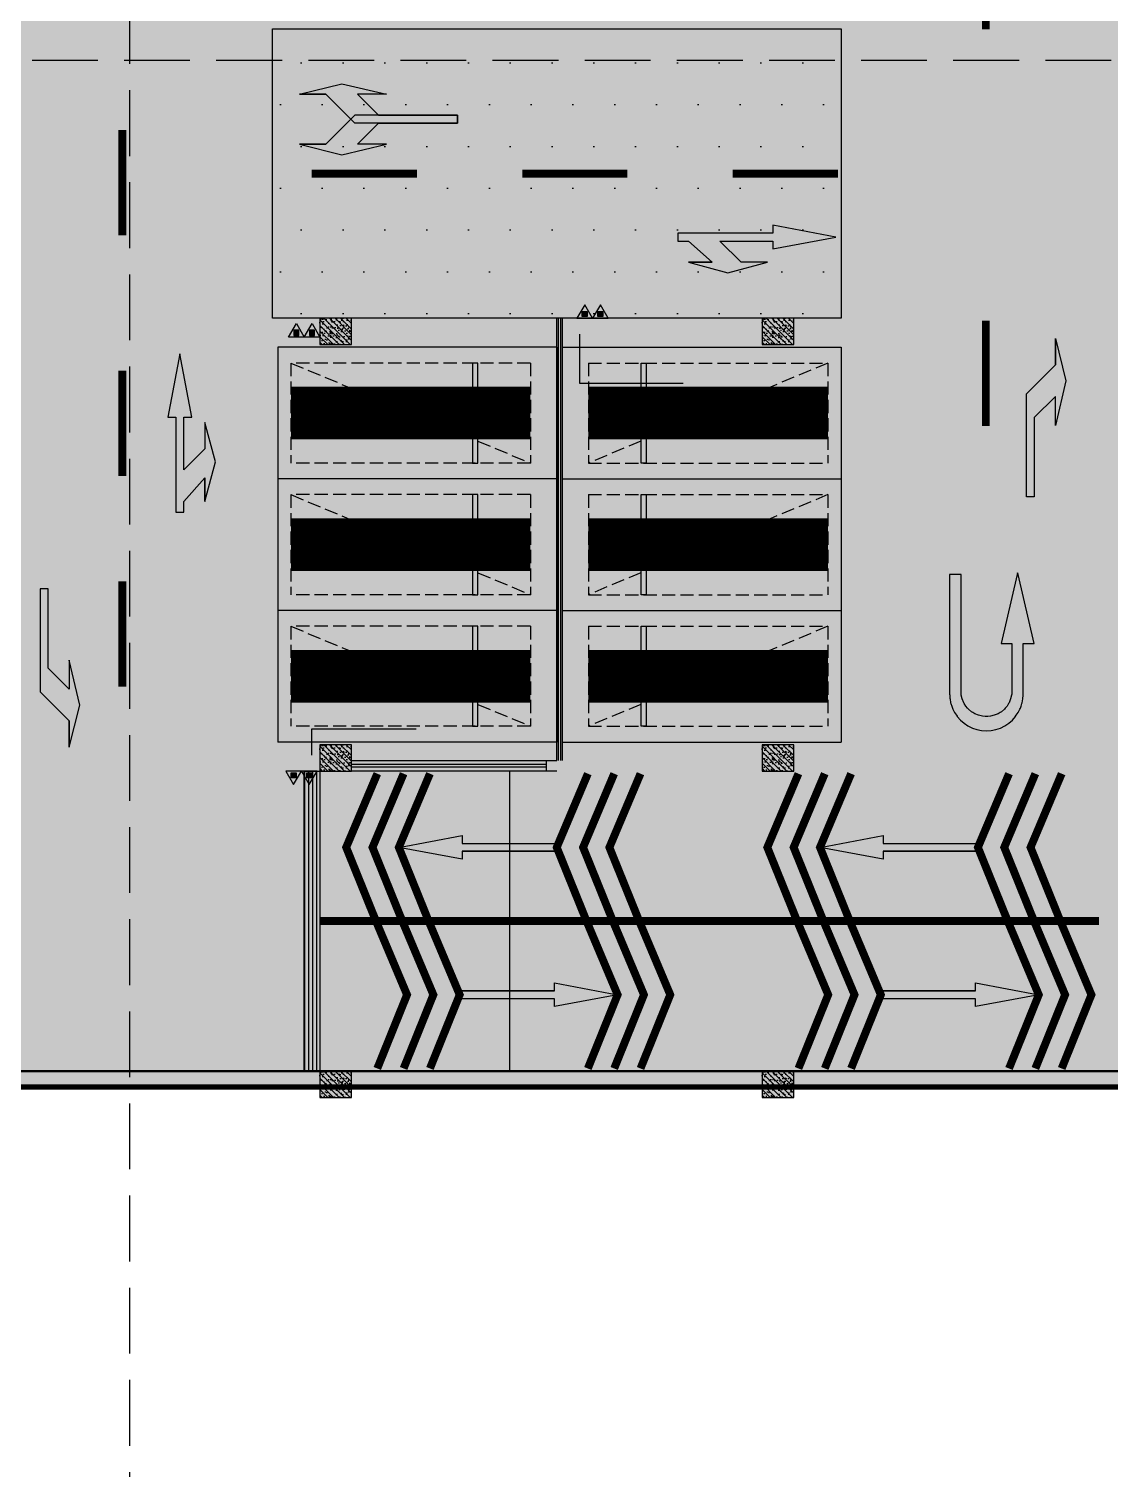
# Model space of a CAD drawing. Extents: x -1338203 to 1886333, y -530034 to 1031844.
# Drawn here: x 718328 to 738869, y 74383 to 101746 of the extents above; entities that cross this region are included whole.
import ezdxf

# ---------------------------------------------------------------- set-up
doc = ezdxf.new("R2010")
doc.units = 0
doc.header["$LTSCALE"] = 1000
doc.header["$MEASUREMENT"] = 0
doc.linetypes.add('$2$DASH', pattern=[0.35, 0.25, -0.1])
doc.linetypes.add('A-001-平面B2$0$__DASH', pattern=[0.35, 0.25, -0.1])
for name, color, linetype in [('$0$DIM_SYMB', 3, 'Continuous'), ('A-001-平面参照B1$0$0A-ELEV-PATT', 8, 'Continuous'), ('A-001-平面参照B1$0$A-001-平面参照B1$0$0A-E-STRS-RAIL', 163, 'Continuous'), ('A-001-平面参照B1$0$A-001-平面参照B1$0$0A-SC-CLNG', 134, 'Continuous'), ('A-001-平面参照B1$0$AUDIT_D_220531184525-2', 40, 'Continuous'), ('A-001-平面参照B1$0$AUDIT_D_230220110243-2', 52, 'Continuous'), ('A-FIRE', 7, 'Continuous'), ('p-a-regular', 5, 'Continuous'), ('S001地下一墙柱$0$S001地下一墙柱$0$0S-CC-LINE', 52, 'Continuous'), ('S001地下一墙柱$0$S001地下一墙柱$0$0S-CW-HATCH', 251, 'Continuous'), ('S001地下一墙柱$0$S001地下一墙柱$0$0S-CW-HATCH-UP', 251, 'Continuous'), ('中心线', 42, 'Continuous'), ('地面指向箭头', 7, 'Continuous'), ('坡道线', 7, 'Continuous'), ('负一层消火栓$0$0P-DIM-FH', 3, 'Continuous'), ('负一层消火栓$0$0P-EQUIP-FH', 7, 'Continuous')]:
    doc.layers.add(name, color=color, linetype=linetype)
doc.layers.add('A-001-平面参照B1$0$A-001-平面参照B1$0$AAD-A-PROOF', color=30, linetype='Continuous', plot=False)
doc.layers.add('AAD-A-PROOF', color=30, linetype='Continuous', plot=False)
doc.layers.add('p-a-regular-narrow', color=7, linetype='Continuous', true_color=0x9600ff)
doc.layers.add('p-h-walkable', color=7, linetype='Continuous', lineweight=70, true_color=0xf0f0f0)
doc.layers.add('S001地下一墙柱$0$S001地下一墙柱$0$0S-CW-LINE', color=7, linetype='Continuous', lineweight=50)

# ---------------------------------------------------------------- blocks, each defined once
blk = doc.blocks.new('A-001-平面参照B1')
at = {"layer": 'A-001-平面参照B1$0$0A-ELEV-PATT'}
h = blk.add_hatch(dxfattribs=at)
h.set_pattern_fill('DOTS', color=256, scale=500)
h.set_pattern_definition([(0, (-766365.4, -306889.1), (396.875, 793.75), [0, -793.75])])
h.paths.add_polyline_path([(-43409, -205143), (-32609, -205143), (-32609, -210643), (-43409, -210643)])
h.paths.add_polyline_path([(-27109, -205143), (-16309, -205143), (-16309, -210643), (-27109, -210643)])
at = {"layer": 'A-001-平面参照B1$0$A-001-平面参照B1$0$0A-SC-CLNG', "ltscale": 0.002}
h = blk.add_hatch(dxfattribs=at)
h.set_pattern_fill('LINE', color=256, scale=80, angle=90)
h.set_pattern_definition([(90, (-783815.37, -306889.07), (-76.2, 4e-14), [])])
h.paths.add_polyline_path([(-42809, -219243), (-42509, -219243), (-42509, -224943), (-42809, -224943)])
at = {"layer": 'A-001-平面参照B1$0$A-001-平面参照B1$0$0A-E-STRS-RAIL'}
for points in [[(-37979, -219043), (-37979, -210643)], [(-37939, -210643), (-37939, -219043)], [(-38209, -219173), (-41909, -219173), (-41909, -219113), (-38209, -219113)]]:
    blk.add_lwpolyline(points, dxfattribs=at)
at = {"layer": 'A-001-平面参照B1$0$A-001-平面参照B1$0$0A-SC-CLNG', "ltscale": 0.002}
blk.add_lwpolyline([(-42809, -219243), (-42509, -219243), (-42509, -224943), (-42809, -224943)], close=True, dxfattribs=at)
at = {"layer": 'A-001-平面参照B1$0$A-001-平面参照B1$0$AAD-A-PROOF', "ltscale": 0.002}
blk.add_lwpolyline([(-38209, -219043), (-38209, -219243)], dxfattribs=at)
at = {"layer": 'A-001-平面参照B1$0$AUDIT_D_220531184525-2'}
blk.add_lwpolyline([(-43409, -205143), (-32609, -205143), (-32609, -210643), (-43409, -210643)], close=True, dxfattribs=at)
for points in [[(-42509, -219243), (-42509, -224943)], [(-38909, -219243), (-38909, -224943)]]:
    blk.add_lwpolyline(points, dxfattribs=at)
at = {"layer": 'A-001-平面参照B1$0$AUDIT_D_230220110243-2'}
for points in [[(-38009, -219243), (-41909, -219243), (-41909, -219043), (-38009, -219043), (-38009, -210643)], [(-37909, -210643), (-37909, -219043)]]:
    blk.add_lwpolyline(points, dxfattribs=at)
blk = doc.blocks.new('负一层消火栓$0$$TwtSys$00000546')
h = blk.add_hatch()
h.set_pattern_fill('ANSI31', color=256, scale=200, style=0)
h.set_pattern_definition([(45, (-38543.802, -6670.83), (-17.67767, 17.67767), [])])
h.paths.add_polyline_path([(-65, 174), (65, 174), (65, 44), (-65, 44)])
for points in [[(0, 344), (-198, 0), (198, 0)], [(-65, 174), (65, 174), (65, 44), (-65, 44)]]:
    blk.add_lwpolyline(points, close=True)
blk = doc.blocks.new('负一层消火栓')
at = {"layer": '负一层消火栓$0$0P-DIM-FH'}
for p, q in [((-37580, -210943, 800), (-37580, -211878, 800)), ((-37580, -211878, 800), (-35606, -211878, 800)), ((-42659, -218943), (-42659, -218444)), ((-42659, -218444), (-40679, -218444))]:
    blk.add_line(p, q, dxfattribs=at)
at = {"layer": '负一层消火栓$0$0P-EQUIP-FH', "yscale": 0.75, "zscale": 0.75}
for p, xscale in [((-37479, -210643, 800), 0.75), ((-37181, -210643, 800), 0.75), ((-42955, -211002), -0.75), ((-42658, -211002), -0.75)]:
    blk.add_blockref('负一层消火栓$0$$TwtSys$00000546', p, dxfattribs=dict(at, xscale=xscale))
at = {"layer": '负一层消火栓$0$0P-EQUIP-FH', "xscale": 0.7499999999999999, "yscale": 0.7499999999999999, "zscale": 0.7499999999999999, "rotation": 180}
for p in [(-43008, -219243, 800), (-43008, -219243, 800), (-42710, -219243, 800), (-42710, -219243, 800)]:
    blk.add_blockref('负一层消火栓$0$$TwtSys$00000546', p, dxfattribs=at)
blk = doc.blocks.new('剖面位置')
at = {"layer": '$0$DIM_SYMB', "linetype": '$2$DASH', "ltscale": 5}
for points in [[(-23908, 5282), (-23908, -83810), (-46125, -83810), (-46125, -260656)], [(-23908, 5282), (-23908, -83810), (-46125, -83810), (-46125, -260656)], [(-151227, -205737), (127993, -205737)], [(-151227, -205737), (127993, -205737)]]:
    blk.add_lwpolyline(points, dxfattribs=at)
blk = doc.blocks.new('左转加右转')
at = {"layer": '地面指向箭头'}
for points in [[(3220885, 2465747), (3221085, 2466547), (3221085, 2466047), (3221635, 2465497), (3221635, 2463547), (3221485, 2463547), (3221485, 2465047), (3221085, 2465447), (3221085, 2464897)], [(3222235, 2465747), (3222035, 2466547), (3222035, 2466047), (3221485, 2465497), (3221485, 2463547), (3221635, 2463547), (3221635, 2465047), (3222035, 2465447), (3222035, 2464897)]]:
    blk.add_hatch(color=251, dxfattribs=at).paths.add_polyline_path(points)
at = {"layer": '地面指向箭头', "color": 251}
for points in [[(3221085, 2466547), (3220885, 2465747), (3221085, 2464897), (3221085, 2465447), (3221485, 2465047), (3221485, 2463547), (3221635, 2463547), (3221635, 2465497), (3221085, 2466047), (3221085, 2466547), (3221085, 2466047)], [(3222035, 2466547), (3222235, 2465747), (3222035, 2464897), (3222035, 2465447), (3221635, 2465047), (3221635, 2463547), (3221485, 2463547), (3221485, 2465497), (3222035, 2466047), (3222035, 2466547), (3222035, 2466047)]]:
    blk.add_lwpolyline(points, dxfattribs=at)
blk = doc.blocks.new('左转或右转')
at = {"layer": '地面指向箭头'}
blk.add_hatch(color=251, dxfattribs=at).paths.add_polyline_path([(3221046, 2451667), (3221247, 2450864), (3221247, 2451366), (3221799, 2451918), (3221799, 2453874), (3221648, 2453874), (3221648, 2452369), (3221247, 2451968), (3221247, 2452519)])
at = {"layer": '地面指向箭头', "color": 251}
blk.add_lwpolyline([(3221247, 2450864), (3221046, 2451667), (3221247, 2452519), (3221247, 2451968), (3221648, 2452369), (3221648, 2453874), (3221799, 2453874), (3221799, 2451918), (3221247, 2451366), (3221247, 2450864), (3221247, 2451366)], dxfattribs=at)
blk = doc.blocks.new('直行右转或左转')
at = {"layer": '地面指向箭头'}
blk.add_hatch(color=251, dxfattribs=at).paths.add_polyline_path([(3219528, 2452519), (3218327, 2452294), (3218327, 2452444), (3217325, 2452444), (3217726, 2452044), (3218227, 2452044), (3217476, 2451843), (3216725, 2452044), (3217175, 2452044), (3216725, 2452444), (3216524, 2452444), (3216524, 2452594), (3218327, 2452594), (3218327, 2452745)])
at = {"layer": '地面指向箭头', "color": 251}
blk.add_lwpolyline([(3216725, 2452044), (3217175, 2452044), (3216725, 2452044), (3217476, 2451843), (3218227, 2452044), (3217726, 2452044), (3217325, 2452444), (3218327, 2452444), (3218327, 2452294), (3219528, 2452519), (3218327, 2452745), (3218327, 2452594), (3216524, 2452594), (3216524, 2452444), (3216725, 2452444), (3217175, 2452044)], dxfattribs=at)
blk = doc.blocks.new('JTDT')
at = {"layer": 'A-FIRE'}
h = blk.add_hatch(color=251, dxfattribs=at)
h.dxf.hatch_style = 1
h.paths.add_polyline_path([(189165, 82916), (189162, 82988), (189159, 82988), (189147, 83060), (189144, 83075), (189126, 83123), (189114, 83162), (189105, 83180), (189081, 83230), (189072, 83245), (189057, 83269), (189036, 83299), (189024, 83317), (189021, 83320), (189021, 83323), (188961, 83389), (188893, 83449), (188818, 83500), (188734, 83542), (188650, 83571), (188561, 83586), (188468, 83592), (188378, 83586), (188288, 83571), (188202, 83542), (188118, 83500), (188043, 83449), (187974, 83389), (187915, 83323), (187915, 83320), (187912, 83317), (187900, 83299), (187882, 83269), (187864, 83245), (187858, 83230), (187831, 83180), (187822, 83162), (187810, 83123), (187795, 83075), (187789, 83060), (187777, 82988), (187771, 82916), (187771, 82895), (187771, 82839), (187771, 81938), (187559, 81938), (187559, 81935), (187867, 80625), (187876, 80592), (187882, 80625), (188190, 81935), (187983, 81935), (187983, 81938), (187983, 82839), (187986, 82895), (187989, 82916), (188007, 82988), (188037, 83060), (188046, 83075), (188076, 83123), (188109, 83162), (188124, 83180), (188184, 83230), (188205, 83245), (188247, 83269), (188318, 83299), (188390, 83317), (188441, 83320), (188468, 83323), (188492, 83320), (188543, 83317), (188615, 83299), (188686, 83269), (188728, 83245), (188749, 83230), (188809, 83180), (188824, 83162), (188857, 83123), (188887, 83075), (188896, 83060), (188926, 82988), (188944, 82916), (188947, 82895), (188949, 82839), (188949, 80625), (189168, 80625), (189168, 82839), (189168, 82895)])
at = {"layer": '地面指向箭头', "color": 251, "linetype": 'Continuous'}
blk.add_lwpolyline([(189165, 82916), (189162, 82988), (189159, 82988), (189147, 83060), (189144, 83075), (189126, 83123), (189114, 83162), (189105, 83180), (189081, 83230), (189072, 83245), (189057, 83269), (189036, 83299), (189024, 83317), (189021, 83320), (189021, 83323), (188961, 83389), (188893, 83449), (188818, 83500), (188734, 83542), (188650, 83571), (188561, 83586), (188468, 83592), (188378, 83586), (188288, 83571), (188202, 83542), (188118, 83500), (188043, 83449), (187974, 83389), (187915, 83323), (187915, 83320), (187912, 83317), (187900, 83299), (187882, 83269), (187864, 83245), (187858, 83230), (187831, 83180), (187822, 83162), (187810, 83123), (187795, 83075), (187789, 83060), (187777, 82988), (187771, 82916), (187771, 82895), (187771, 82839), (187771, 81938), (187559, 81938), (187559, 81935), (187867, 80625), (187876, 80592), (187882, 80625), (188190, 81935), (187983, 81935), (187983, 81938), (187983, 82839), (187986, 82895), (187989, 82916), (188007, 82988), (188037, 83060), (188046, 83075), (188076, 83123), (188109, 83162), (188124, 83180), (188184, 83230), (188205, 83245), (188247, 83269), (188318, 83299), (188390, 83317), (188441, 83320), (188468, 83323), (188492, 83320), (188543, 83317), (188615, 83299), (188686, 83269), (188728, 83245), (188749, 83230), (188809, 83180), (188824, 83162), (188857, 83123), (188887, 83075), (188896, 83060), (188926, 82988), (188944, 82916), (188947, 82895), (188949, 82839), (188949, 80625), (189168, 80625), (189168, 82839), (189168, 82895), (189165, 82916)], dxfattribs=at)
blk = doc.blocks.new('直行')
at = {"layer": '地面指向箭头'}
blk.add_hatch(color=251, dxfattribs=at).paths.add_polyline_path([(-29241, 4059962), (-29466, 4058762), (-29316, 4058762), (-29316, 4056961), (-29166, 4056961), (-29166, 4058762), (-29016, 4058762)])
at = {"layer": '地面指向箭头', "color": 251}
blk.add_lwpolyline([(-29316, 4058762), (-29316, 4056961), (-29316, 4058762), (-29316, 4058762), (-29466, 4058762), (-29241, 4059962), (-29016, 4058762), (-29166, 4058762), (-29166, 4056961), (-29316, 4056961), (-29316, 4056961)], dxfattribs=at)
blk = doc.blocks.new('A$C9cb663f1')
at = {"layer": '中心线', "color": 251, "const_width": 150}
for points in [[(323860, -258026), (323860, -260026)], [(307460, -261938), (307460, -263938)], [(311053, -262766), (313053, -262766)], [(315053, -262766), (317053, -262766)], [(319053, -262766), (321053, -262766)], [(323860, -265562), (323860, -267562)], [(307460, -266511), (307460, -268511)], [(307460, -270511), (307460, -272511)]]:
    blk.add_lwpolyline(points, dxfattribs=at)
at = {"layer": '坡道线', "color": 251, "const_width": 150}
for points in [[(312276, -276966), (311710, -275566), (312301, -274166)], [(312776, -276966), (312210, -275566), (312801, -274166)], [(313276, -276966), (312710, -275566), (313301, -274166)], [(316276, -276966), (315710, -275566), (316301, -274166)], [(316776, -276966), (316210, -275566), (316801, -274166)], [(317276, -276966), (316710, -275566), (317301, -274166)], [(320276, -276966), (319710, -275566), (320301, -274166)], [(320776, -276966), (320210, -275566), (320801, -274166)], [(321276, -276966), (320710, -275566), (321301, -274166)], [(324276, -276966), (323710, -275566), (324301, -274166)], [(324776, -276966), (324210, -275566), (324801, -274166)], [(325276, -276966), (324710, -275566), (325301, -274166)], [(312301, -279766), (312866, -278366), (312276, -276966)], [(312801, -279766), (313366, -278366), (312776, -276966)], [(313301, -279766), (313866, -278366), (313276, -276966)], [(316301, -279766), (316866, -278366), (316276, -276966)], [(316801, -279766), (317366, -278366), (316776, -276966)], [(317301, -279766), (317866, -278366), (317276, -276966)], [(320301, -279766), (320866, -278366), (320276, -276966)], [(320801, -279766), (321366, -278366), (320776, -276966)], [(321301, -279766), (321866, -278366), (321276, -276966)], [(324301, -279766), (324866, -278366), (324276, -276966)], [(324801, -279766), (325366, -278366), (324776, -276966)], [(325301, -279766), (325866, -278366), (325276, -276966)]]:
    blk.add_lwpolyline(points, dxfattribs=at)
at = {"layer": '坡道线', "color": 251, "ltscale": 0.002, "const_width": 150}
blk.add_lwpolyline([(311210, -276966), (326010, -276966)], dxfattribs=at)
at = {"layer": '地面指向箭头', "color": 251, "linetype": 'Continuous', "xscale": -1.000000000000004, "rotation": 90}
blk.add_blockref('左转加右转', (2777372, 2959826), dxfattribs=at)
at = {"layer": '地面指向箭头', "color": 251, "linetype": 'Continuous'}
blk.add_blockref('直行右转或左转', (-2898515, -2716492), dxfattribs=at)
for name, p, rotation in [('左转或右转', (3546429, 2184967), 180), ('直行右转或左转', (2761070, -3485720), 90)]:
    blk.add_blockref(name, p, dxfattribs=dict(at, rotation=rotation))
at = {"layer": '地面指向箭头', "color": 251}
for name, p, rotation in [('JTDT', (512339, -189758), 180), ('直行', (4372673, -246325), 90), ('直行', (4380673, -246325), 90), ('直行', (-3743096, -307607), 270), ('直行', (-3735096, -307607), 270)]:
    blk.add_blockref(name, p, dxfattribs=dict(at, rotation=rotation))
at = {"layer": '地面指向箭头', "color": 251, "linetype": 'Continuous', "xscale": -1}
blk.add_blockref('左转或右转', (3527698, -2724529), dxfattribs=at)

msp = doc.modelspace()

# ---------------------------------------------------------------- hatches: boundary and pattern name
at = {"layer": 'p-h-walkable', "ltscale": 0.002}
h = msp.add_hatch(color=256, dxfattribs=at)
h.dxf.hatch_style = 1
h.paths.add_polyline_path([(633826.6, 244460.7), (640276.6, 244575.6), (640576.6, 234544.8), (645576.7, 234544.6), (645576.7, 209278.9), (732355.9, 209029), (732355.1, 235229.9), (738506.7, 235229.9), (738506.6, 268838.9), (732734.3, 268838.9), (732734.3, 272898.9), (711963.1, 272898.9), (711963.1, 278984.7), (717256.7, 278984.7), (717256.7, 284049), (733571.6, 284135.6), (733996.6, 290449.1), (739216.6, 290449.1), (739766.6, 284299.1), (754626.6, 284299.1), (755296.6, 290449.1), (760516.6, 290449.1), (760816.6, 283049.1), (760816.3, 275879.2), (775122.6, 275879.2), (776006.6, 274138.9), (776006.6, 259429.1), (778716.6, 259429.1), (778716.6, 238849.1), (783416.6, 238849.1), (783416.6, 237229.1), (782066.6, 237229.1), (782066.6, 234429.1), (779546.6, 234429.1), (779546.6, 237129.1), (773916.6, 237129.1), (773916.6, 243229.1), (764306.6, 243225.6), (764306.6, 236639.1), (760766.6, 236639.1), (760766.6, 234429.1), (758246.6, 234429.1), (758246.6, 238649.1), (762116.6, 238649.1), (762116.6, 243225.6), (748656.6, 243225.6), (748756.3, 207529.1), (800106.6, 207528.9), (800206.7, 201639.7), (812908.2, 202239.1), (812576.6, 180449.3), (744206, 180449.3), (744206, 173439), (728556.7, 173439), (728556.6, 122289.1), (746356.6, 122289.1), (750916.6, 132325.6), (842896.6, 132325.6), (843211.6, 121345.6), (839116.6, 121345.6), (839116.6, 93449.1), (864906.6, 93449.1), (864906.6, 79694), (875856.6, 74929.1), (875856.6, 65749.1), (834560.6, 65749.1), (839142.9, 28436.3), (869465.5, 32160.2), (871163.4, 18334), (873704.3, 18646.1), (877328.9, 5540.2), (761876.2, -8638.5), (761133.2, 2082.3), (764950.9, 5291.5), (763253.1, 19116.3), (799242.7, 23536.1), (793807.6, 65749.1), (750756.6, 65749.1), (751556.6, 81645.6), (636016.6, 81645.6), (636016.6, 96345.6), (629416.6, 96345.6), (629416.6, 118203.2), (622306.6, 118203.2), (622286.6, 139083.2), (644406.6, 137003.2), (644406.6, 129968.2), (656656.6, 129968.2), (656406.6, 138083.2), (712156.6, 138083.2), (711856.6, 184449.1), (581811.6, 184349.1), (581826.6, 197199.1), (585876.6, 197449.1), (585976.6, 209279), (629226.6, 209578.9), (628926.8, 236145.4), (633826.6, 236145.6)])
at = {"layer": 'S001地下一墙柱$0$S001地下一墙柱$0$0S-CW-HATCH'}
h = msp.add_hatch(color=256, dxfattribs=at)
h.dxf.hatch_style = 1
h.paths.add_polyline_path([(724456.6, 95745.6), (724456.6, 96245.6), (723856.6, 96245.6), (723856.6, 95745.6)])
h = msp.add_hatch(color=256, dxfattribs=at)
h.dxf.hatch_style = 1
h.paths.add_polyline_path([(732856.6, 95745.6), (732856.6, 96245.6), (732256.6, 96245.6), (732256.6, 95745.6)])
h = msp.add_hatch(color=256, dxfattribs=at)
h.dxf.hatch_style = 1
h.paths.add_polyline_path([(724456.6, 87645.6), (724456.6, 88145.6), (723856.6, 88145.6), (723856.6, 87645.6)])
h = msp.add_hatch(color=256, dxfattribs=at)
h.dxf.hatch_style = 1
h.paths.add_polyline_path([(732856.6, 87645.6), (732856.6, 88145.6), (732256.6, 88145.6), (732256.6, 87645.6)])
at = {"layer": 'S001地下一墙柱$0$S001地下一墙柱$0$0S-CW-HATCH', "ltscale": 0.002}
h = msp.add_hatch(color=256, dxfattribs=at)
h.dxf.hatch_style = 1
h.paths.add_polyline_path([(713116.6, 81645.6), (751556.6, 81645.6), (751556.6, 74929.1), (751856.6, 74929.1), (751856.6, 81945.6), (713116.6, 81945.6)])
at = {"layer": 'S001地下一墙柱$0$S001地下一墙柱$0$0S-CW-HATCH'}
h = msp.add_hatch(color=256, dxfattribs=at)
h.dxf.hatch_style = 1
h.paths.add_polyline_path([(724456.6, 81445.6), (724456.6, 81945.6), (723856.6, 81945.6), (723856.6, 81445.6)])
h = msp.add_hatch(color=256, dxfattribs=at)
h.dxf.hatch_style = 1
h.paths.add_polyline_path([(732856.6, 81445.6), (732856.6, 81945.6), (732256.6, 81945.6), (732256.6, 81445.6)])
at = {"layer": 'S001地下一墙柱$0$S001地下一墙柱$0$0S-CW-HATCH-UP'}
h = msp.add_hatch(dxfattribs=at)
h.set_pattern_fill('钢筋混凝土', color=256, scale=30, angle=-90)
h.set_pattern_definition([(315, (733408.335, 63434.854), (53.03301, 53.03301), []), (320, (733408.33, 63434.85), (-18.8256, -215.1781), [22.5, -247.5]), (265, (733408.33, 63434.85), (225.6576, 41.6254), [18, -198]), (10.4514, (733406.77, 63416.92), (206.8319, -173.5528), [19.122, -210.3426]), (316.1842, (733468.33, 63434.85), (-49.6557, -320.1723), [33.75, -371.25]), (6.6356, (733464.2, 63408.17), (292.2354, -280.3988), [28.683, -315.514]), (261.1842, (733468.33, 63434.85), (292.2356, -280.3986), [27, -297]), (291, (733453.33, 63404.85), (-120.7857, -179.0721), [22.5, -247.5]), (236, (733453.33, 63404.85), (217.545, -72.9946), [18, -198]), (341.4514, (733443.27, 63389.93), (96.7591, -252.0668), [19.122, -210.3426]), (307.5, (733408.335, 63434.854), (99.86816, -3.64796), [0, -195.6, 0, -201, 0, -198.75]), (277.5, (733408.33, 63434.85), (118.3235, -78.92086), [0, -114.6, 0, -191.1, 0, -75.75]), (237.5, (733408.335, 63501.75), (-6.76646, -160.14673), [0, -75, 0, -234, 0, -310.5]), (227.5, (733408.33, 63531.75), (30.0315, -174.95585), [0, -97.5, 0, -155.4, 0, -220.5])])
h.paths.add_polyline_path([(724456.6, 95745.6), (724456.6, 96245.6), (723856.6, 96245.6), (723856.6, 95745.6)])
h = msp.add_hatch(dxfattribs=at)
h.set_pattern_fill('钢筋混凝土', color=256, scale=30, angle=-90)
h.set_pattern_definition([(315, (741808.33, 63434.854), (53.03301, 53.03301), []), (320, (741808.33, 63434.85), (-18.8256, -215.1781), [22.5, -247.5]), (265, (741808.33, 63434.85), (225.6576, 41.6254), [18, -198]), (10.4514, (741806.76, 63416.92), (206.8319, -173.5528), [19.122, -210.3426]), (316.1842, (741868.33, 63434.85), (-49.6557, -320.1723), [33.75, -371.25]), (6.6356, (741864.2, 63408.17), (292.2354, -280.3988), [28.683, -315.514]), (261.1842, (741868.33, 63434.85), (292.2356, -280.3986), [27, -297]), (291, (741853.33, 63404.85), (-120.7857, -179.0721), [22.5, -247.5]), (236, (741853.33, 63404.85), (217.545, -72.9946), [18, -198]), (341.4514, (741843.27, 63389.93), (96.7591, -252.0668), [19.122, -210.3426]), (307.5, (741808.33, 63434.854), (99.86816, -3.64796), [0, -195.6, 0, -201, 0, -198.75]), (277.5, (741808.33, 63434.85), (118.3235, -78.92086), [0, -114.6, 0, -191.1, 0, -75.75]), (237.5, (741808.33, 63501.75), (-6.76646, -160.14673), [0, -75, 0, -234, 0, -310.5]), (227.5, (741808.33, 63531.75), (30.0315, -174.95585), [0, -97.5, 0, -155.4, 0, -220.5])])
h.paths.add_polyline_path([(732856.6, 95745.6), (732856.6, 96245.6), (732256.6, 96245.6), (732256.6, 95745.6)])
h = msp.add_hatch(dxfattribs=at)
h.set_pattern_fill('钢筋混凝土', color=256, scale=30, angle=-90)
h.set_pattern_definition([(315, (733408.32, 55334.854), (53.03301, 53.03301), []), (320, (733408.32, 55334.85), (-18.8256, -215.1781), [22.5, -247.5]), (265, (733408.32, 55334.85), (225.6576, 41.6254), [18, -198]), (10.4514, (733406.75, 55316.92), (206.8319, -173.5528), [19.122, -210.3426]), (316.1842, (733468.32, 55334.85), (-49.6557, -320.1723), [33.75, -371.25]), (6.6356, (733464.18, 55308.17), (292.2354, -280.3988), [28.683, -315.514]), (261.1842, (733468.32, 55334.85), (292.2356, -280.3986), [27, -297]), (291, (733453.32, 55304.85), (-120.7857, -179.0721), [22.5, -247.5]), (236, (733453.32, 55304.85), (217.545, -72.9946), [18, -198]), (341.4514, (733443.26, 55289.93), (96.7591, -252.0668), [19.122, -210.3426]), (307.5, (733408.32, 55334.854), (99.86816, -3.64796), [0, -195.6, 0, -201, 0, -198.75]), (277.5, (733408.32, 55334.85), (118.3235, -78.92086), [0, -114.6, 0, -191.1, 0, -75.75]), (237.5, (733408.32, 55401.75), (-6.76646, -160.14673), [0, -75, 0, -234, 0, -310.5]), (227.5, (733408.32, 55431.75), (30.0315, -174.95585), [0, -97.5, 0, -155.4, 0, -220.5])])
h.paths.add_polyline_path([(724456.6, 87645.6), (724456.6, 88145.6), (723856.6, 88145.6), (723856.6, 87645.6)])
h = msp.add_hatch(dxfattribs=at)
h.set_pattern_fill('钢筋混凝土', color=256, scale=30, angle=-90)
h.set_pattern_definition([(315, (741808.33, 55334.854), (53.03301, 53.03301), []), (320, (741808.33, 55334.85), (-18.8256, -215.1781), [22.5, -247.5]), (265, (741808.33, 55334.85), (225.6576, 41.6254), [18, -198]), (10.4514, (741806.76, 55316.92), (206.8319, -173.5528), [19.122, -210.3426]), (316.1842, (741868.33, 55334.85), (-49.6557, -320.1723), [33.75, -371.25]), (6.6356, (741864.2, 55308.17), (292.2354, -280.3988), [28.683, -315.514]), (261.1842, (741868.33, 55334.85), (292.2356, -280.3986), [27, -297]), (291, (741853.33, 55304.85), (-120.7857, -179.0721), [22.5, -247.5]), (236, (741853.33, 55304.85), (217.545, -72.9946), [18, -198]), (341.4514, (741843.27, 55289.93), (96.7591, -252.0668), [19.122, -210.3426]), (307.5, (741808.33, 55334.854), (99.86816, -3.64796), [0, -195.6, 0, -201, 0, -198.75]), (277.5, (741808.33, 55334.85), (118.3235, -78.92086), [0, -114.6, 0, -191.1, 0, -75.75]), (237.5, (741808.33, 55401.75), (-6.76646, -160.14673), [0, -75, 0, -234, 0, -310.5]), (227.5, (741808.33, 55431.75), (30.0315, -174.95585), [0, -97.5, 0, -155.4, 0, -220.5])])
h.paths.add_polyline_path([(732856.6, 87645.6), (732856.6, 88145.6), (732256.6, 88145.6), (732256.6, 87645.6)])
at = {"layer": 'S001地下一墙柱$0$S001地下一墙柱$0$0S-CW-HATCH-UP', "ltscale": 0.002}
h = msp.add_hatch(dxfattribs=at)
h.set_pattern_fill('钢筋混凝土', color=256, scale=30)
h.set_pattern_definition([(45, (-8e-05, 0.0003), (-53.0330086, 53.0330086), []), (50, (-8e-05, 0.0003), (215.178055, -18.82564), [22.5, -247.5]), (355, (-8e-05, 0.0003), (-41.6254, 225.65764), [18, -198]), (100.4514, (17.93, -1.57), (173.552815, 206.83186), [19.12206, -210.342634]), (46.1842, (-8e-05, 60), (320.17231, -49.6557), [33.75, -371.25]), (96.6356, (26.68, 55.86), (280.39881, 292.23536), [28.68309, -315.5139]), (351.1842, (-8e-05, 60), (280.39858, 292.23558), [27, -297]), (21, (30, 45), (179.072116, -120.785667), [22.5, -247.5]), (326, (30, 45), (72.9946, 217.545014), [18, -198]), (71.4514, (44.92, 34.93), (252.06679, 96.75915), [19.12206, -210.342634]), (37.5, (-8e-05, 0.0003), (3.6479566, 99.868156), [0, -195.6, 0, -201, 0, -198.75]), (7.5, (-8e-05, 0.0003), (78.920861, 118.323514), [0, -114.6, 0, -191.1, 0, -75.75]), (327.5, (-66.9, 0.0003), (160.146731, -6.7664615), [0, -75, 0, -234, 0, -310.5]), (317.5, (-96.9, 0.0003), (174.95585, 30.031495), [0, -97.5, 0, -155.4, 0, -220.5])])
h.paths.add_polyline_path([(713116.6, 81645.6), (751556.6, 81645.6), (751556.6, 74929.1), (751856.6, 74929.1), (751856.6, 81945.6), (713116.6, 81945.6)])
at = {"layer": 'S001地下一墙柱$0$S001地下一墙柱$0$0S-CW-HATCH-UP'}
h = msp.add_hatch(dxfattribs=at)
h.set_pattern_fill('钢筋混凝土', color=256, scale=30, angle=-90)
h.set_pattern_definition([(315, (733408.32, 49134.854), (53.03301, 53.03301), []), (320, (733408.32, 49134.85), (-18.8256, -215.1781), [22.5, -247.5]), (265, (733408.32, 49134.85), (225.6576, 41.6254), [18, -198]), (10.4514, (733406.75, 49116.92), (206.8319, -173.5528), [19.122, -210.3426]), (316.1842, (733468.32, 49134.85), (-49.6557, -320.1723), [33.75, -371.25]), (6.6356, (733464.18, 49108.17), (292.2354, -280.3988), [28.683, -315.514]), (261.1842, (733468.32, 49134.85), (292.2356, -280.3986), [27, -297]), (291, (733453.32, 49104.85), (-120.7857, -179.0721), [22.5, -247.5]), (236, (733453.32, 49104.85), (217.545, -72.9946), [18, -198]), (341.4514, (733443.26, 49089.93), (96.7591, -252.0668), [19.122, -210.3426]), (307.5, (733408.32, 49134.854), (99.86816, -3.64796), [0, -195.6, 0, -201, 0, -198.75]), (277.5, (733408.32, 49134.85), (118.3235, -78.92086), [0, -114.6, 0, -191.1, 0, -75.75]), (237.5, (733408.32, 49201.75), (-6.76646, -160.14673), [0, -75, 0, -234, 0, -310.5]), (227.5, (733408.32, 49231.75), (30.0315, -174.95585), [0, -97.5, 0, -155.4, 0, -220.5])])
h.paths.add_polyline_path([(724456.6, 81445.6), (724456.6, 81945.6), (723856.6, 81945.6), (723856.6, 81445.6)])
h = msp.add_hatch(dxfattribs=at)
h.set_pattern_fill('钢筋混凝土', color=256, scale=30, angle=-90)
h.set_pattern_definition([(315, (741808.33, 49134.854), (53.03301, 53.03301), []), (320, (741808.33, 49134.85), (-18.8256, -215.1781), [22.5, -247.5]), (265, (741808.33, 49134.85), (225.6576, 41.6254), [18, -198]), (10.4514, (741806.76, 49116.92), (206.8319, -173.5528), [19.122, -210.3426]), (316.1842, (741868.33, 49134.85), (-49.6557, -320.1723), [33.75, -371.25]), (6.6356, (741864.2, 49108.17), (292.2354, -280.3988), [28.683, -315.514]), (261.1842, (741868.33, 49134.85), (292.2356, -280.3986), [27, -297]), (291, (741853.33, 49104.85), (-120.7857, -179.0721), [22.5, -247.5]), (236, (741853.33, 49104.85), (217.545, -72.9946), [18, -198]), (341.4514, (741843.27, 49089.93), (96.7591, -252.0668), [19.122, -210.3426]), (307.5, (741808.33, 49134.854), (99.86816, -3.64796), [0, -195.6, 0, -201, 0, -198.75]), (277.5, (741808.33, 49134.85), (118.3235, -78.92086), [0, -114.6, 0, -191.1, 0, -75.75]), (237.5, (741808.33, 49201.75), (-6.76646, -160.14673), [0, -75, 0, -234, 0, -310.5]), (227.5, (741808.33, 49231.75), (30.0315, -174.95585), [0, -97.5, 0, -155.4, 0, -220.5])])
h.paths.add_polyline_path([(732856.6, 81445.6), (732856.6, 81945.6), (732256.6, 81945.6), (732256.6, 81445.6)])

# ---------------------------------------------------------------- linework, layer by layer
for p, q in [((728356.7, 95695.8), (723056.7, 95695.8)), ((723056.7, 95695.8), (723056.7, 93195.8)), ((728356.7, 95695.8), (728356.7, 93195.8)), ((728456.7, 95695.8), (733756.7, 95695.8)), ((728456.7, 95695.8), (728456.7, 93195.8)), ((733756.7, 95695.8), (733756.7, 93195.8)), ((728356.7, 93195.8), (723056.7, 93195.8)), ((723056.7, 93195.8), (723056.7, 90695.8)), ((728356.7, 93195.8), (723056.7, 93195.8)), ((728356.7, 93195.8), (728356.7, 90695.8)), ((728456.7, 93195.8), (733756.7, 93195.8)), ((728456.7, 93195.8), (728456.7, 90695.8)), ((728456.7, 93195.8), (733756.7, 93195.8)), ((733756.7, 93195.8), (733756.7, 90695.8)), ((728356.7, 90695.8), (723056.7, 90695.8)), ((723056.7, 90695.8), (723056.7, 88195.8)), ((728356.7, 90695.8), (723056.7, 90695.8)), ((728356.7, 90695.8), (728356.7, 88195.8)), ((728456.7, 90695.8), (733756.7, 90695.8)), ((728456.7, 90695.8), (728456.7, 88195.8)), ((728456.7, 90695.8), (733756.7, 90695.8)), ((733756.7, 90695.8), (733756.7, 88195.8)), ((728356.7, 88195.8), (723056.7, 88195.8)), ((728456.7, 88195.8), (733756.7, 88195.8))]:
    msp.add_line(p, q)
at = {"linetype": 'A-001-平面B2$0$__DASH'}
for p, q in [((723306.7, 95395.8), (723306.7, 93495.8)), ((727856.7, 95395.8), (723306.7, 95395.8)), ((727856.7, 95395.8), (727856.7, 93495.8)), ((728956.7, 95395.8), (728956.7, 93495.8)), ((728956.7, 95395.8), (733506.7, 95395.8)), ((733506.7, 95395.8), (733506.7, 93495.8)), ((727856.7, 93495.8), (723306.7, 93495.8)), ((728956.7, 93495.8), (733506.7, 93495.8)), ((723306.7, 92895.8), (723306.7, 90995.8)), ((727856.7, 92895.8), (723306.7, 92895.8)), ((727856.7, 92895.8), (727856.7, 90995.8)), ((728956.7, 92895.8), (728956.7, 90995.8)), ((728956.7, 92895.8), (733506.7, 92895.8)), ((733506.7, 92895.8), (733506.7, 90995.8)), ((727856.7, 90995.8), (723306.7, 90995.8)), ((728956.7, 90995.8), (733506.7, 90995.8)), ((723306.7, 90395.8), (723306.7, 88495.8)), ((727856.7, 90395.8), (723306.7, 90395.8)), ((727856.7, 90395.8), (727856.7, 88495.8)), ((728956.7, 90395.8), (728956.7, 88495.8)), ((728956.7, 90395.8), (733506.7, 90395.8)), ((733506.7, 90395.8), (733506.7, 88495.8)), ((727856.7, 88495.8), (723306.7, 88495.8)), ((728956.7, 88495.8), (733506.7, 88495.8))]:
    msp.add_line(p, q, dxfattribs=at)
for points in [[(723306.7, 95395.8), (727856.7, 93495.8)], [(733506.7, 95395.8), (728956.7, 93495.8)], [(723306.7, 92895.8), (727856.7, 90995.8)], [(733506.7, 92895.8), (728956.7, 90995.8)], [(723306.7, 90395.8), (727856.7, 88495.8)], [(733506.7, 90395.8), (728956.7, 88495.8)]]:
    msp.add_lwpolyline(points, dxfattribs=at)
for points in [[(726856.7, 93495.8), (726856.7, 95395.8), (726756.7, 95395.8), (726756.7, 93495.8)], [(729956.7, 93495.8), (729956.7, 95395.8), (730056.7, 95395.8), (730056.7, 93495.8)], [(726856.7, 90995.8), (726856.7, 92895.8), (726756.7, 92895.8), (726756.7, 90995.8)], [(729956.7, 90995.8), (729956.7, 92895.8), (730056.7, 92895.8), (730056.7, 90995.8)], [(726856.7, 88495.8), (726856.7, 90395.8), (726756.7, 90395.8), (726756.7, 88495.8)], [(729956.7, 88495.8), (729956.7, 90395.8), (730056.7, 90395.8), (730056.7, 88495.8)]]:
    msp.add_lwpolyline(points, close=True)
at = {"layer": 'p-a-regular', "ltscale": 0.002, "const_width": 1000}
for points in [[(723306.7, 94445.8), (727856.7, 94445.8)], [(733506.7, 94445.8), (728956.7, 94445.8)], [(723306.7, 89445.8), (727856.7, 89445.8)], [(733506.7, 89445.8), (728956.7, 89445.8)]]:
    msp.add_lwpolyline(points, dxfattribs=at)
at = {"layer": 'p-a-regular-narrow', "ltscale": 0.002, "const_width": 1000}
for points in [[(723306.7, 91945.8), (727856.7, 91945.8)], [(733506.7, 91945.8), (728956.7, 91945.8)]]:
    msp.add_lwpolyline(points, dxfattribs=at)
at = {"layer": 'p-h-walkable', "ltscale": 0.002, "const_width": 100}
msp.add_lwpolyline([(877328.9, 5540.2), (761876.2, -8638.5), (761133.2, 2082.3), (764950.9, 5291.5), (763253.1, 19116.3), (799242.7, 23536.1), (793807.6, 65749.1), (750756.6, 65749.1), (751556.6, 81645.6), (636016.6, 81645.6), (636016.6, 96345.6), (629416.6, 96345.6), (629416.6, 118203.2), (622306.6, 118203.2), (622286.6, 139083.2), (644406.6, 137003.2), (644406.6, 129968.2), (656656.6, 129968.2), (656406.6, 138083.2), (712156.6, 138083.2), (711856.6, 184449.1)], dxfattribs=at)
at = {"layer": 'S001地下一墙柱$0$S001地下一墙柱$0$0S-CC-LINE'}
for points in [[(724456.6, 95745.6), (724456.6, 96245.6), (723856.6, 96245.6), (723856.6, 95745.6)], [(732856.6, 95745.6), (732856.6, 96245.6), (732256.6, 96245.6), (732256.6, 95745.6)], [(724456.6, 87645.6), (724456.6, 88145.6), (723856.6, 88145.6), (723856.6, 87645.6)], [(732856.6, 87645.6), (732856.6, 88145.6), (732256.6, 88145.6), (732256.6, 87645.6)], [(724456.6, 81445.6), (724456.6, 81945.6), (723856.6, 81945.6), (723856.6, 81445.6)], [(732856.6, 81445.6), (732856.6, 81945.6), (732256.6, 81945.6), (732256.6, 81445.6)]]:
    msp.add_lwpolyline(points, close=True, dxfattribs=at)
at = {"layer": 'S001地下一墙柱$0$S001地下一墙柱$0$0S-CW-LINE', "ltscale": 0.002}
msp.add_lwpolyline([(713116.6, 81645.6), (751556.6, 81645.6), (751556.6, 74929.1), (751856.6, 74929.1), (751856.6, 81945.6), (713116.6, 81945.6)], close=True, dxfattribs=at)

# ---------------------------------------------------------------- block references
msp.add_blockref('A-001-平面参照B1', (766365.4, 306889.1))
at = {"ltscale": 0.002}
for name, p in [('负一层消火栓', (766365.4, 306889.1)), ('A$C9cb663f1', (412646.2, 361761.3))]:
    msp.add_blockref(name, p, dxfattribs=at)
at = {"layer": 'AAD-A-PROOF'}
msp.add_blockref('剖面位置', (766365.4, 306889.1), dxfattribs=at)

doc.saveas('drawing.dxf')
